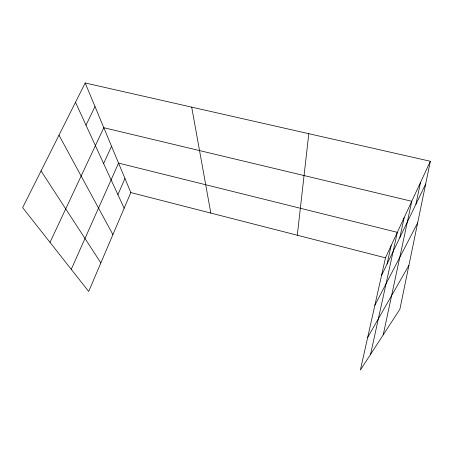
<?xml version="1.0" encoding="UTF-8"?>
<svg xmlns="http://www.w3.org/2000/svg" width="453" height="453" viewBox="0 0 453 453"><rect width="100%" height="100%" fill="white"/><g stroke="black" fill="none" stroke-linecap="round" stroke-linejoin="round"><path stroke-width="0.68" d="M297.304 235.232L308.799 133.697M430.35 161.268L399.886 309.206L360.378 370.027L385.486 257.825L430.35 161.268L85.181 82.973L22.65 207.621L88.68 291.477L130.821 192.576L85.181 82.973M415.939 204.167L420.497 182.468M383.215 334.863L411.76 201.285L103.811 127.712L50.011 242.372M399.857 237.508L404.167 217.621M370.571 354.337L397.326 232.344L118.55 163.103L71.251 269.342M387.055 264.048L391.132 245.685M117.91 194.66L124.954 178.482M103.629 163.561L111.534 146.251M381.528 275.509L425.673 183.992M85.996 125.17L95.005 106.563M374.846 305.362L417.666 222.848M367.66 337.468L408.917 265.345M130.821 192.576L385.486 257.825M41.053 170.945L100.86 262.893M58.992 135.181L112.91 234.614M75.492 102.293L124.15 208.238M191.693 107.135L210.821 213.074"/></g></svg>
